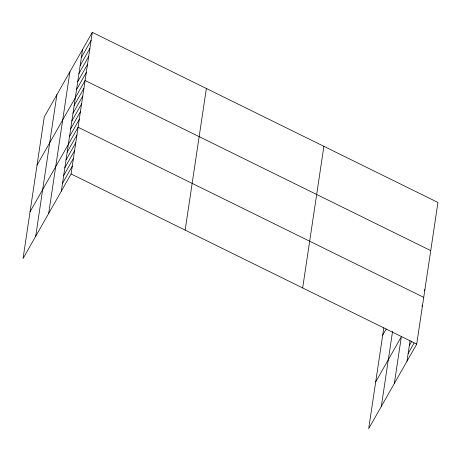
<?xml version="1.0" encoding="UTF-8"?>
<svg xmlns="http://www.w3.org/2000/svg" width="461" height="461" viewBox="0 0 461 461"><rect width="100%" height="100%" fill="white"/><g stroke="black" fill="none" stroke-linecap="round" stroke-linejoin="round"><path stroke-width="0.69" d="M35.687 236.297L56.899 94.678M48.699 213.385L69.916 71.76M61.336 191.142L82.554 49.523M92.304 32.351L44.268 116.915L23.05 258.54L71.092 173.976L92.304 32.351L437.95 202.46L416.732 344.085L368.696 428.649L383.8 327.823M185.155 230.108L206.367 88.489M302.67 287.946L323.887 146.321M381.328 406.412L392.57 331.35M394.345 383.494L401.347 336.761L375.698 381.915M406.982 361.257L410.054 340.719M81.349 57.544L91.105 40.378M80.145 65.571L89.901 48.399M78.946 73.599L88.696 56.426M77.742 81.62L87.498 64.454M76.538 89.647L86.293 72.475M37.053 165.067L85.095 80.502L430.735 250.611M74.169 105.46L83.925 88.293M73.005 113.25L82.761 96.078M71.835 121.041L81.591 103.869M70.671 128.832L80.427 111.66M69.502 136.617L79.257 119.451M30.051 211.806L78.093 127.236L423.734 297.351M67.168 152.199L76.924 135.027M66.004 159.984L75.76 142.818M64.834 167.775L74.59 150.603M63.67 175.566L73.426 158.394M62.5 183.357L72.256 166.185M382.699 335.176L386.209 328.998M424.206 290.787L424.904 289.56M421.873 306.363L422.57 305.136M409.316 345.675L411.754 341.382M408.146 353.466L414.07 343.042M71.092 173.976L416.732 344.085"/></g></svg>
